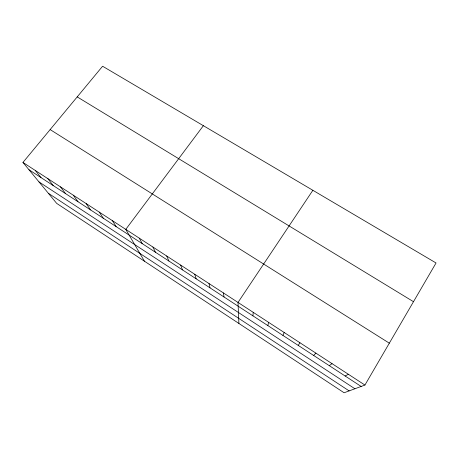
<?xml version="1.0" encoding="UTF-8"?>
<svg xmlns="http://www.w3.org/2000/svg" width="459" height="459" viewBox="0 0 459 459"><rect width="100%" height="100%" fill="white"/><g stroke="black" fill="none" stroke-linecap="round" stroke-linejoin="round"><path stroke-width="0.69" d="M252.926 315.849L253.219 312.332M267.849 325.586L268.607 322.35M282.945 335.431L284.178 332.488M364.928 385.055L436.05 262.978L102.598 66.234L22.95 162.434L56.681 203.383L344.089 392.766L364.928 385.055L22.95 162.434M298.218 345.397L299.939 342.747M312.866 190.296L238.014 302.435L238.904 323.452M203.371 125.691L125.777 229.374L144.436 261.205M313.675 355.478L315.89 353.132M329.31 365.68L332.035 363.643M345.134 376.007L348.381 374.28M77.21 96.895L413.49 301.695M50.146 129.587L389.33 343.171M28.963 169.732L361.147 386.449M38.975 181.89L354.91 388.762M48.361 193.285L349.144 390.896M35.332 170.496L41.029 177.61M47.839 178.637L53.227 185.562M60.485 186.87L65.545 193.6M73.262 195.19L77.996 201.725M86.177 203.595L90.578 209.929M99.236 212.092L103.292 218.226M112.432 220.687L116.138 226.608M139.266 238.152L142.238 243.637M152.904 247.034L155.503 252.289M166.692 256.007L168.912 261.033M180.639 265.084L182.464 269.875M194.742 274.264L196.159 278.814M209 283.547L210.01 287.85M223.424 292.94L224.015 296.984"/></g></svg>
